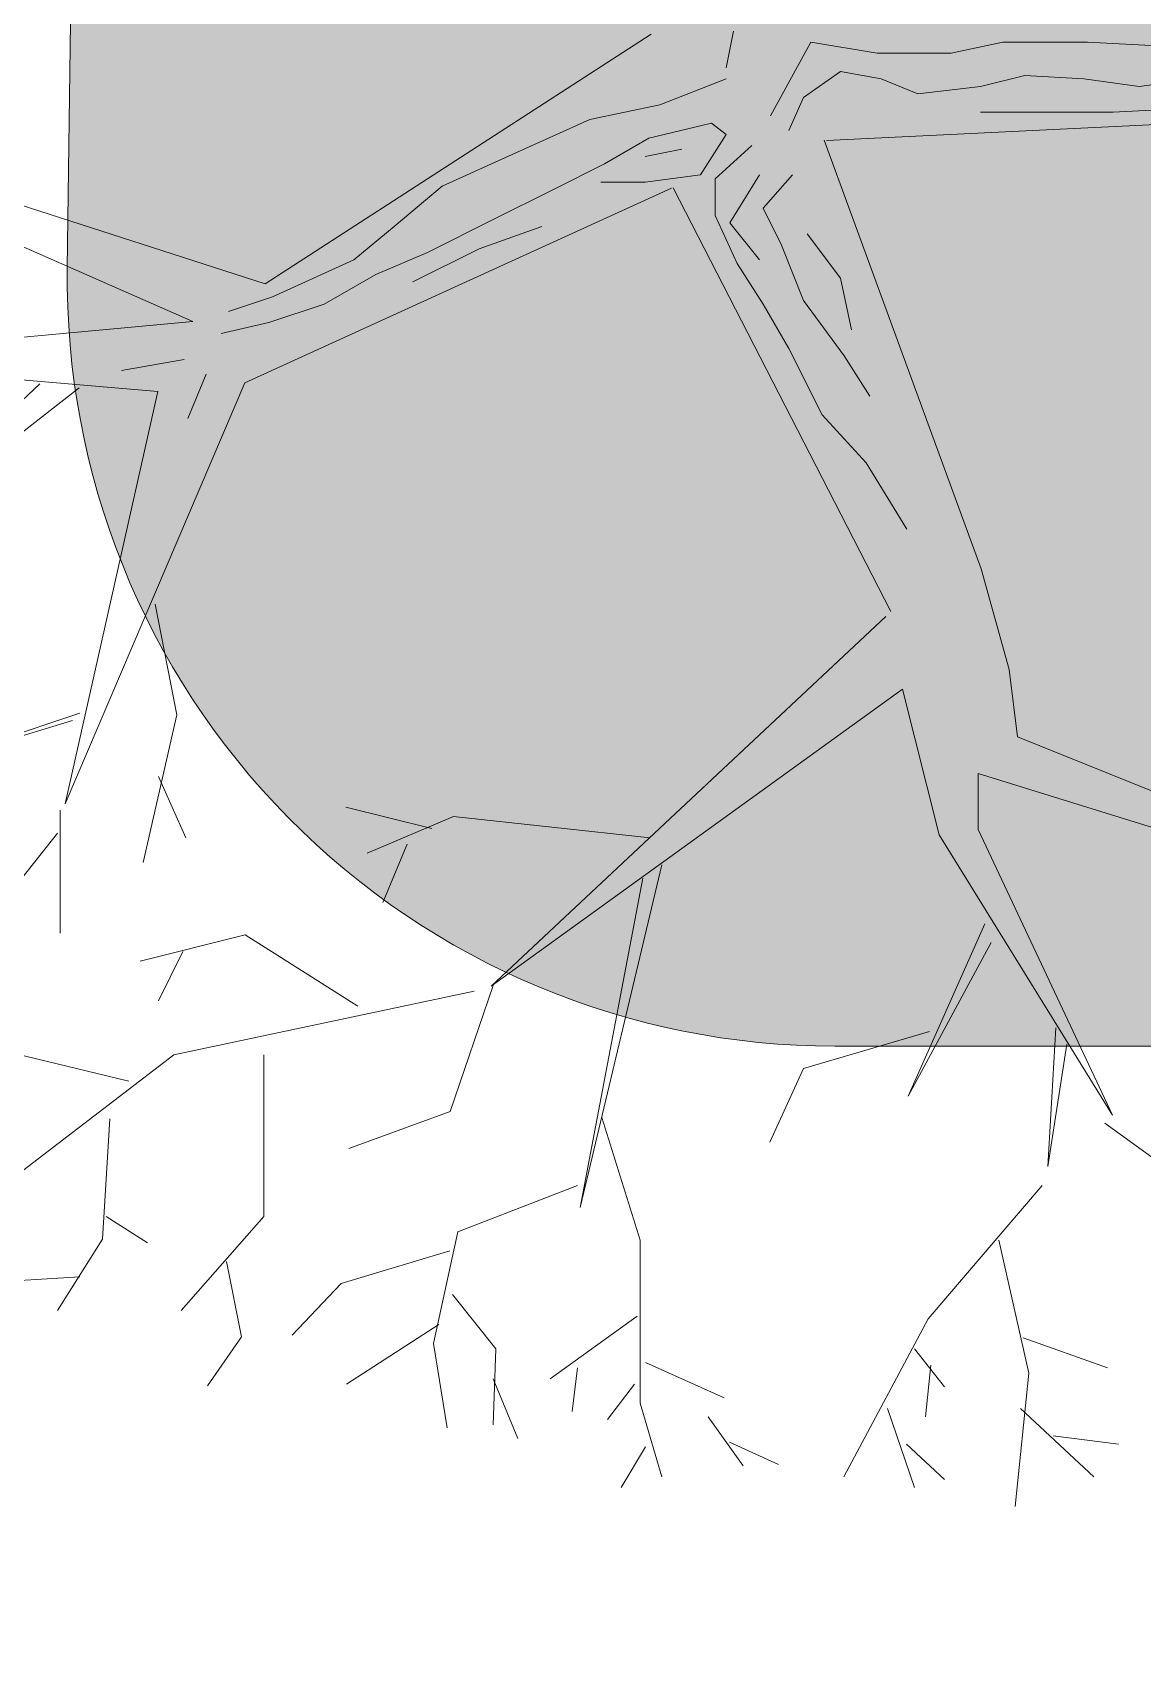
# Model space of a CAD drawing. Header units: metres. Extents: x 8 to 2416, y -346 to 476.
# Drawn here: x 16.984 to 19.876, y 55.338 to 59.588 of the extents above; entities that cross this region are included whole.
import ezdxf

# ---------------------------------------------------------------- set-up
doc = ezdxf.new("R2010")
doc.units = ezdxf.units.M
doc.layers.add('ARBOLES', color=86, linetype='Continuous', lineweight=0)
doc.layers.add('calle', color=254, linetype='Continuous', lineweight=0)
doc.layers.add('grama', color=7, linetype='Continuous', lineweight=0, true_color=0x698c45)

# ---------------------------------------------------------------- blocks, each defined once
blk = doc.blocks.new('arbol1')
at = {"layer": 'ARBOLES', "color": 59, "true_color": 0x47602f}
for p, q in [((1233.0911, 78.2663), (1233.5805, 78.583)), ((1233.6848, 78.587), (1233.6754, 78.5402)), ((1233.7315, 78.4794), (1233.7829, 78.573)), ((1233.7829, 78.573), (1233.8671, 78.5589)), ((1233.9606, 78.5589), (1234.0261, 78.573)), ((1234.0261, 78.573), (1234.1336, 78.573)), ((1234.1336, 78.573), (1234.2224, 78.5683)), ((1233.8671, 78.5589), (1233.9606, 78.5589)), ((1233.6754, 78.5262), (1233.5913, 78.4934)), ((1233.7736, 78.5028), (1233.8204, 78.5355)), ((1233.8204, 78.5355), (1233.8718, 78.5262)), ((1233.8718, 78.5262), (1233.9185, 78.5075)), ((1233.998, 78.5168), (1234.0541, 78.5308)), ((1234.0541, 78.5308), (1234.1289, 78.5262)), ((1234.1289, 78.5262), (1234.1991, 78.5168)), ((1234.1991, 78.5168), (1234.2739, 78.5262)), ((1232.9991, 78.2185), (1232.3477, 78.5057)), ((1232.3477, 78.5057), (1233.0911, 78.2663)), ((1233.7549, 78.4607), (1233.7736, 78.5028)), ((1233.9185, 78.5075), (1233.998, 78.5168)), ((1233.5913, 78.4934), (1233.5024, 78.4747)), ((1233.998, 78.4841), (1234.0822, 78.4841)), ((1234.0822, 78.4841), (1234.1663, 78.4841)), ((1234.1663, 78.4841), (1234.2505, 78.4887)), ((1233.5024, 78.4747), (1233.4089, 78.4326)), ((1233.5772, 78.4513), (1233.6567, 78.47)), ((1233.6567, 78.47), (1233.6754, 78.456)), ((1233.8025, 78.4482), (1234.3199, 78.4731)), ((1233.5211, 78.4186), (1233.5772, 78.4513)), ((1233.5726, 78.4279), (1233.6193, 78.4373)), ((1233.6754, 78.456), (1233.6427, 78.4045)), ((1233.7081, 78.442), (1233.6614, 78.3998)), ((1233.9986, 77.905), (1233.7998, 78.4485)), ((1233.4089, 78.4326), (1233.3154, 78.3905)), ((1233.4557, 78.3858), (1233.5211, 78.4186)), ((1233.6427, 78.4045), (1233.5726, 78.3952)), ((1233.6614, 78.3998), (1233.6614, 78.3531)), ((1233.7175, 78.4045), (1233.6801, 78.3437)), ((1233.7596, 78.4045), (1233.7222, 78.3624)), ((1233.6062, 78.3878), (1233.0653, 78.1411)), ((1233.3154, 78.3905), (1233.2546, 78.339)), ((1233.3809, 78.3484), (1233.4557, 78.3858)), ((1233.5726, 78.3952), (1233.5165, 78.3952)), ((1233.6082, 78.3881), (1233.8841, 77.8511)), ((1233.7222, 78.3624), (1233.7455, 78.3156)), ((1233.2546, 78.339), (1233.2032, 78.2969)), ((1233.2967, 78.3063), (1233.3809, 78.3484)), ((1233.3622, 78.311), (1233.4417, 78.339)), ((1233.6614, 78.3531), (1233.6894, 78.2922)), ((1233.6801, 78.3437), (1233.7175, 78.2969)), ((1233.7455, 78.3156), (1233.7736, 78.2455)), ((1233.7783, 78.3297), (1233.8204, 78.2735)), ((1233.2032, 78.2969), (1233.1004, 78.2501)), ((1233.2313, 78.2782), (1233.2967, 78.3063)), ((1233.278, 78.2688), (1233.3622, 78.311)), ((1233.6894, 78.2922), (1233.7222, 78.2408)), ((1233.1658, 78.2408), (1233.2313, 78.2782)), ((1233.8204, 78.2735), (1233.8344, 78.208)), ((1233.1004, 78.2501), (1233.0442, 78.2314)), ((1233.0957, 78.2174), (1233.1658, 78.2408)), ((1233.7222, 78.2408), (1233.7549, 78.1846)), ((1233.7736, 78.2455), (1233.825, 78.1753)), ((1232.4729, 78.1706), (1232.9991, 78.2185)), ((1233.0349, 78.2033), (1233.0957, 78.2174)), ((1232.9549, 78.1301), (1232.4729, 78.1706)), ((1232.9087, 78.1566), (1232.9881, 78.1706)), ((1233.7549, 78.1846), (1233.797, 78.1004)), ((1233.825, 78.1753), (1233.8578, 78.1238)), ((1233.0162, 78.1519), (1232.9928, 78.0957)), ((1232.8051, 78.1395), (1232.6408, 77.9851)), ((1232.6508, 77.9751), (1232.8549, 78.1345)), ((1233.0653, 78.1411), (1232.8372, 77.6072)), ((1232.8372, 77.6072), (1232.9549, 78.1301)), ((1233.797, 78.1004), (1233.8531, 78.0396)), ((1233.8531, 78.0396), (1233.9045, 77.9554)), ((1234.0341, 77.7772), (1233.9986, 77.905)), ((1232.9516, 77.8602), (1232.9788, 77.7199)), ((1233.8779, 77.8446), (1233.3774, 77.3757)), ((1234.0448, 77.6919), (1234.0341, 77.7772)), ((1233.3774, 77.3757), (1233.8992, 77.7523)), ((1233.8992, 77.7523), (1233.9454, 77.5676)), ((1232.856, 77.7222), (1232.6417, 77.6507)), ((1232.9788, 77.7199), (1232.936, 77.5327)), ((1232.6417, 77.6507), (1232.8464, 77.7127)), ((1234.7157, 77.4219), (1234.0448, 77.6919)), ((1232.9555, 77.6419), (1232.9905, 77.5639)), ((1233.9951, 77.5747), (1233.9951, 77.6457)), ((1233.9951, 77.6457), (1234.7157, 77.4219)), ((1232.8308, 77.599), (1232.8308, 77.4431)), ((1233.3022, 77.5756), (1233.1931, 77.6029)), ((1233.3295, 77.5912), (1233.2204, 77.5444)), ((1233.5789, 77.5639), (1233.3295, 77.5912)), ((1232.8274, 77.5697), (1232.6988, 77.4077)), ((1234.1655, 77.2123), (1233.9951, 77.5747)), ((1233.2711, 77.5561), (1233.2399, 77.4821)), ((1233.9454, 77.5676), (1234.1655, 77.2123)), ((1233.4904, 77.0953), (1233.5938, 77.5298)), ((1233.5696, 77.5126), (1233.4904, 77.0953)), ((1233.9062, 77.2364), (1234.0036, 77.4548)), ((1233.0655, 77.4411), (1232.9322, 77.4077)), ((1233.2084, 77.3505), (1233.0655, 77.4411)), ((1234.0114, 77.4314), (1233.9062, 77.2364)), ((1232.9866, 77.4197), (1232.9555, 77.3573)), ((1233.356, 77.3696), (1232.975, 77.2886)), ((1233.3802, 77.3768), (1233.3256, 77.2169)), ((1234.0832, 77.147), (1234.0935, 77.3229)), ((1233.9334, 77.3183), (1233.7737, 77.2715)), ((1234.1073, 77.3022), (1234.0832, 77.147)), ((1232.975, 77.2886), (1232.7321, 77.1027)), ((1232.9179, 77.2552), (1232.7607, 77.2933)), ((1233.0893, 77.2886), (1233.0893, 77.0837)), ((1233.7737, 77.2715), (1233.7308, 77.1779)), ((1233.3256, 77.2169), (1233.197, 77.1701)), ((1232.8941, 77.2076), (1232.8845, 77.0551)), ((1233.5179, 77.2091), (1233.5662, 77.0539)), ((1234.1556, 77.2022), (1234.3451, 77.0642)), ((1233.4869, 77.1229), (1233.3353, 77.0642)), ((1234.0763, 77.1229), (1233.9315, 76.9539)), ((1232.8893, 77.0837), (1232.9417, 77.0503)), ((1233.0893, 77.0837), (1232.9845, 76.9645)), ((1232.8845, 77.0551), (1232.8274, 76.9645)), ((1233.3353, 77.0642), (1233.3042, 76.9228)), ((1233.5662, 77.0539), (1233.5662, 76.847)), ((1234.0212, 77.0539), (1234.0591, 76.8849)), ((1233.3249, 77.0401), (1233.1871, 76.9987)), ((1233.0417, 77.0265), (1233.0607, 76.9312)), ((1232.856, 77.0074), (1232.7798, 77.0027)), ((1233.1871, 76.9987), (1233.125, 76.9332)), ((1233.3284, 76.9849), (1233.3835, 76.9159)), ((1233.5627, 76.9573), (1233.4524, 76.878)), ((1233.9315, 76.9539), (1233.8247, 76.7538)), ((1233.0607, 76.9312), (1233.0179, 76.8692)), ((1233.3111, 76.947), (1233.1939, 76.8711)), ((1234.0522, 76.9297), (1234.159, 76.8918)), ((1233.3042, 76.9228), (1233.3215, 76.8159)), ((1233.3835, 76.9159), (1233.3801, 76.8194)), ((1233.9143, 76.9159), (1233.9522, 76.8676)), ((1233.4869, 76.8918), (1233.48, 76.8366)), ((1233.5731, 76.8987), (1233.673, 76.8539)), ((1233.935, 76.8952), (1233.9281, 76.8297)), ((1233.3801, 76.878), (1233.4111, 76.8021)), ((1233.5593, 76.8711), (1233.5248, 76.8263)), ((1234.0591, 76.8849), (1234.0418, 76.7159)), ((1233.5662, 76.847), (1233.5938, 76.7538)), ((1233.6524, 76.8297), (1233.6972, 76.7676)), ((1233.8798, 76.8401), (1233.9143, 76.74)), ((1234.0487, 76.8401), (1234.1418, 76.7538)), ((1234.0901, 76.8056), (1234.1728, 76.7952)), ((1233.5731, 76.7918), (1233.5421, 76.74)), ((1233.6798, 76.7978), (1233.7417, 76.7692)), ((1233.904, 76.7952), (1233.9522, 76.7504))]:
    blk.add_line(p, q, dxfattribs=at)

msp = doc.modelspace()

# ---------------------------------------------------------------- hatches: boundary and pattern name
at = {"layer": 'grama', "transparency": 33554495}
h = msp.add_hatch(color=256, dxfattribs=at)
h.dxf.hatch_style = 1
h.paths.add_polyline_path([(21.2094, 68.8565), (17.209, 68.8565), (17.0743, 58.9739, 0.418258), (19.0745, 56.9466), (21.0385, 56.947), (21.0607, 57.947)])
h.paths.add_polyline_path([(20.3955, 27.9576), (20.4196, 29.043), (18.3588, 29.043, 0.407099), (16.3594, 27.0917), (16.3486, 26.6463), (15.9403, 14.7165), (19.9427, 14.7165)])

# ---------------------------------------------------------------- linework, layer by layer
at = {"layer": 'calle'}
for p, q in [((17.0743, 58.9739), (17.209, 68.8565)), ((19.0745, 56.9466), (37.3509, 56.9496))]:
    msp.add_line(p, q, dxfattribs=at)
msp.add_arc((19.0741, 58.9466), 2, 179.2193, 270.0092, dxfattribs=at)

# ---------------------------------------------------------------- block references
at = {"layer": 'ARBOLES', "xscale": 2.055132678314374, "yscale": 2.055132678314374, "zscale": 2.055132678314374}
msp.add_blockref('arbol1', (-2516.5755, -101.9145, 0), dxfattribs=at)

doc.saveas('drawing.dxf')
